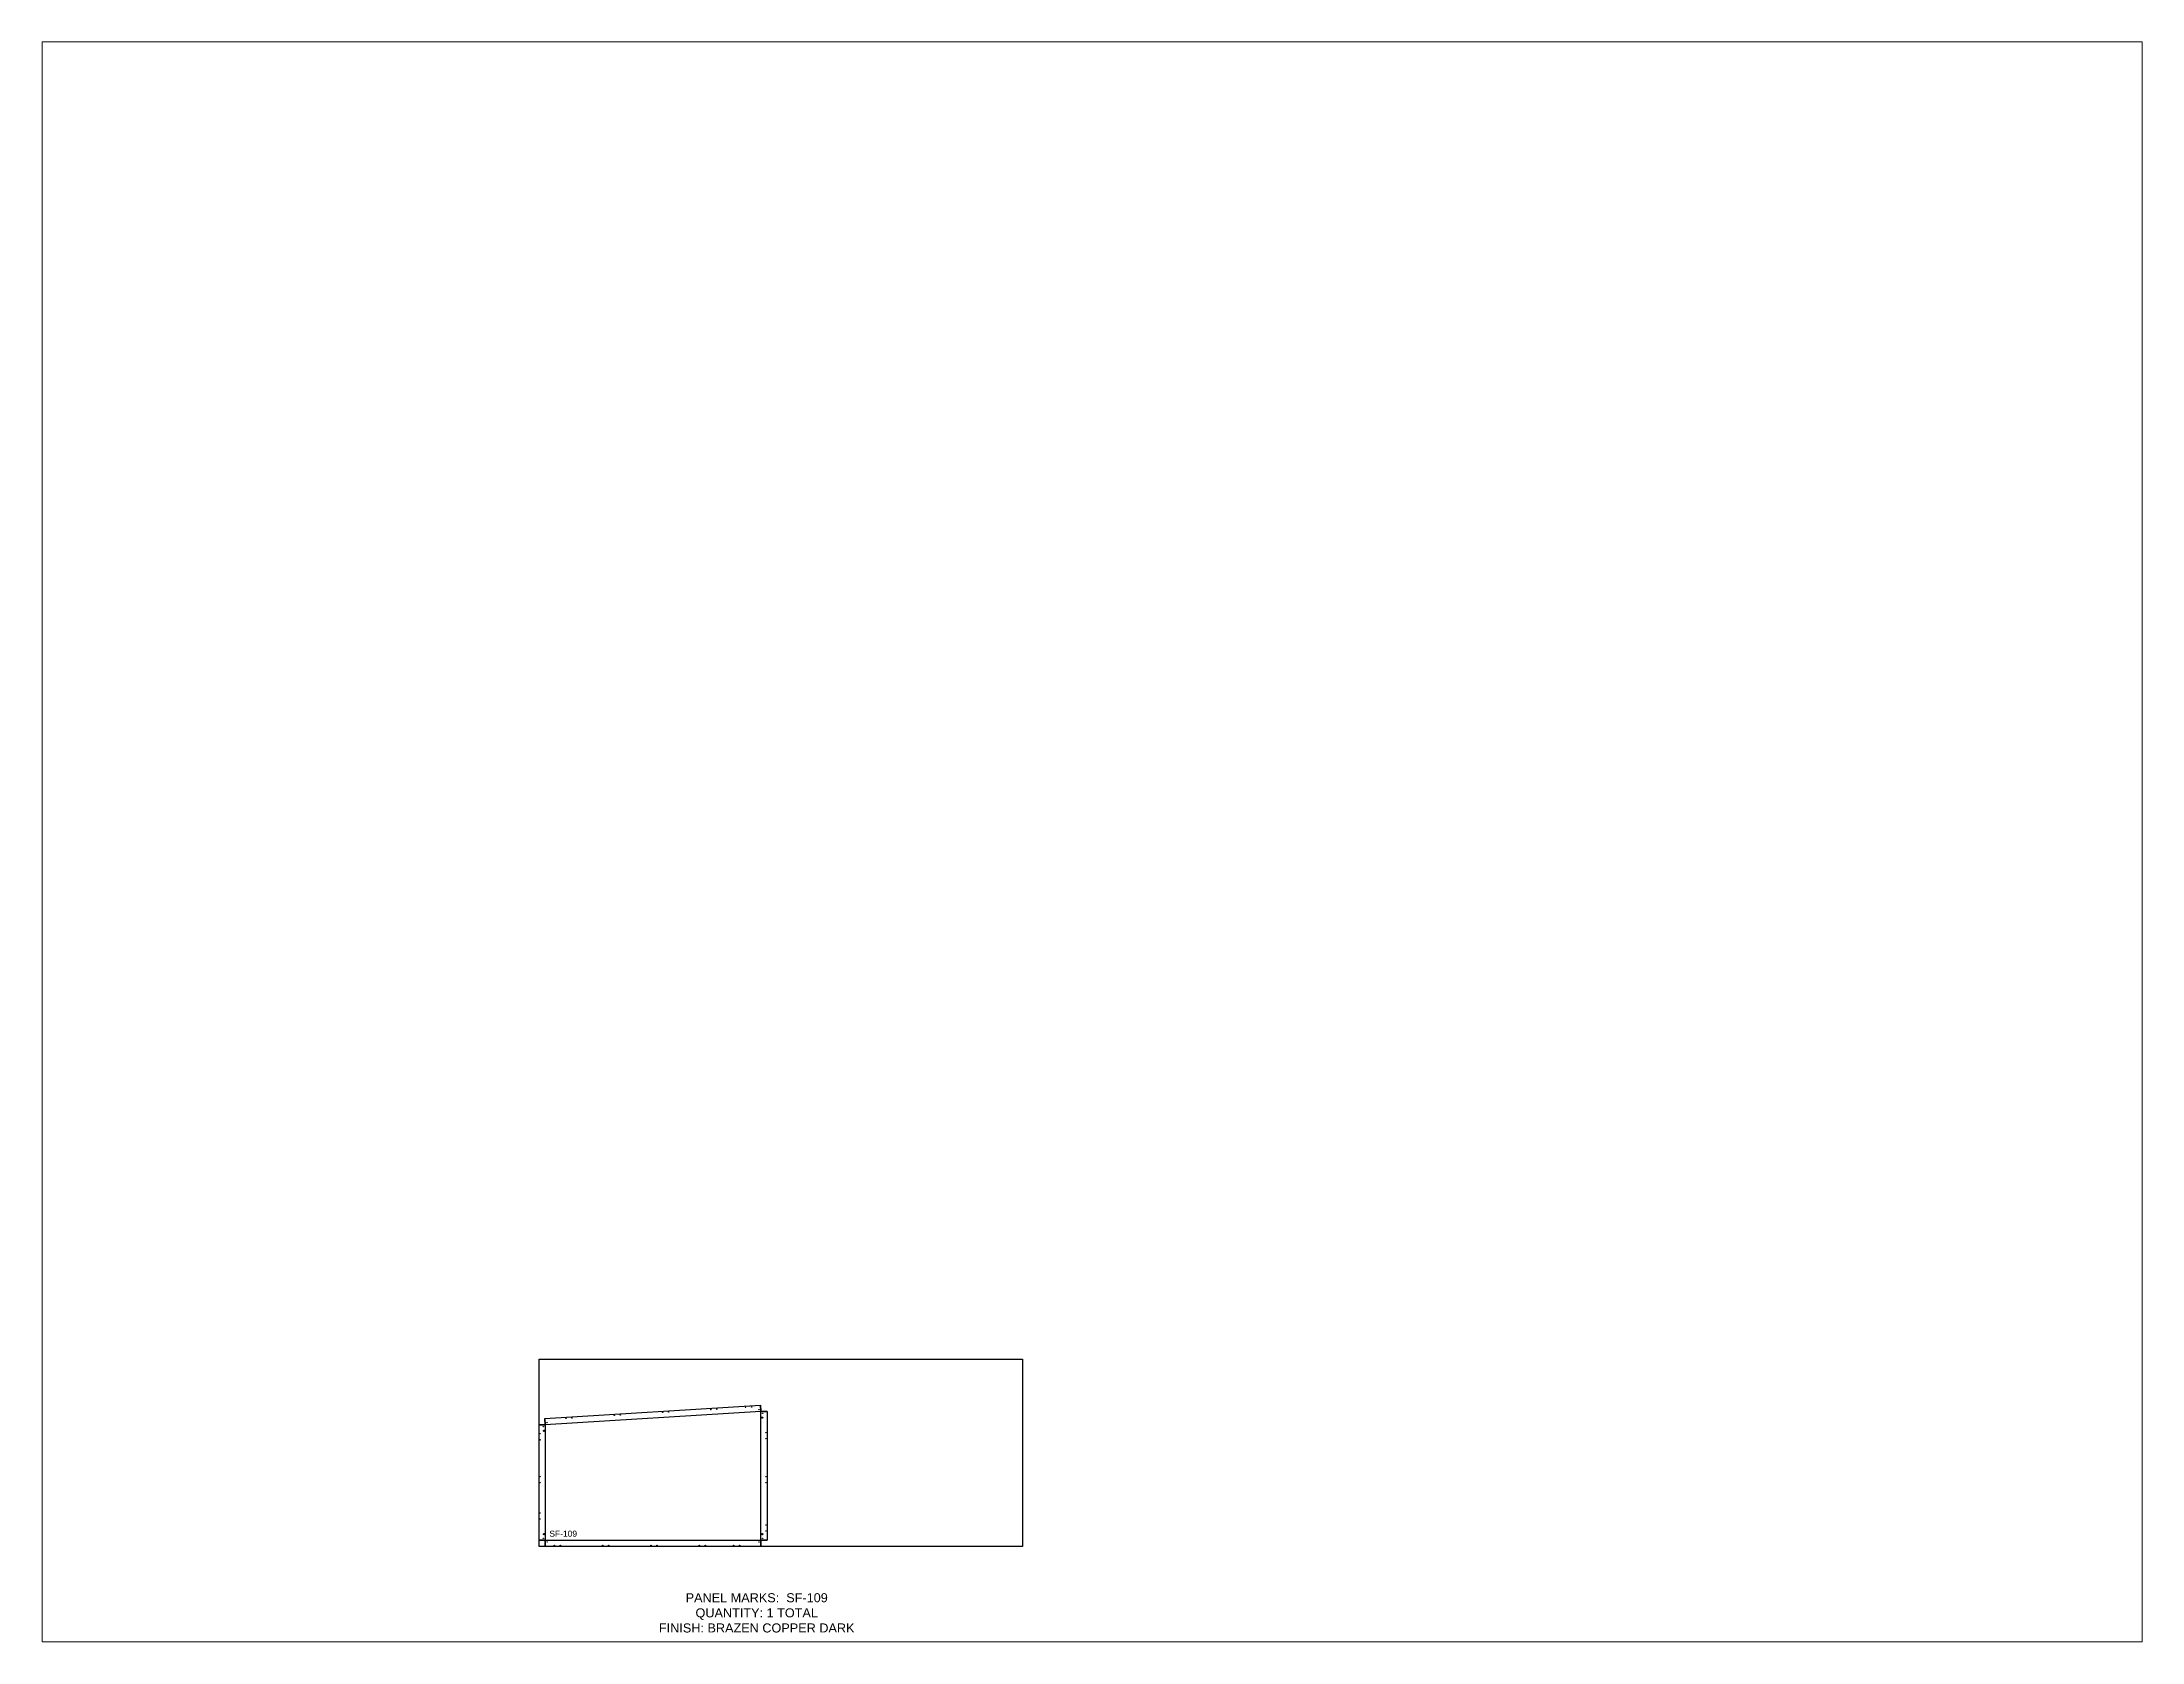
# Paper-space layout 'Layout1' of a CAD drawing. Header units: inches. Extents: x 1.05 to 9.45, y 0.8 to 7.2.
# The model-space entities are those that its viewports show. They can reach past a viewport. Long polylines and large blocks are cut down to what shows.
import ezdxf

# ---------------------------------------------------------------- set-up
doc = ezdxf.new("R2010")
doc.units = ezdxf.units.IN
doc.header["$MEASUREMENT"] = 0
doc.linetypes.add('HIDDEN', pattern=[0.375, 0.25, -0.125])
doc.linetypes.add('PHANTOM', pattern=[2.5, 1.25, -0.25, 0.25, -0.25, 0.25, -0.25])
for name, color, linetype in [('CUT', 7, 'Continuous'), ('DIMS', 1, 'Continuous'), ('HOLES', 6, 'Continuous'), ('ROUT', 1, 'HIDDEN'), ('SHEET', 5, 'PHANTOM'), ('TEXT', 2, 'PHANTOM'), ('WEEPS', 3, 'HIDDEN')]:
    doc.layers.add(name, color=color, linetype=linetype)
doc.styles.get("Standard").update_dxf_attribs({"font": 'arial.ttf'})

msp = doc.modelspace()

# ---------------------------------------------------------------- linework, layer by layer
at = {"layer": 'CUT', "ltscale": 0.25}
msp.add_lwpolyline([(2.06, 0), (2.06, 2.06), (0, 2.06), (0, 40.27), (2.06, 40.27), (1.94, 42.33), (73.31, 46.69), (73.44, 44.63), (75.5, 44.63), (75.5, 2.06), (73.44, 2.06), (73.44, 0)], close=True, dxfattribs=at)
at = {"layer": 'HOLES', "ltscale": 0.25}
for centre in [(8.95, 42.38), (10.95, 42.5), (24.92, 43.36), (26.91, 43.48), (40.89, 44.33), (42.88, 44.45), (56.86, 45.31), (58.85, 45.43), (68.34, 46.01), (70.34, 46.13), (72.78, 45.22), (74.06, 44.01), (0.37, 37.27), (0.37, 35.27), (1.44, 39.64), (2.65, 40.93), (75.13, 37.63), (75.13, 35.63), (0.37, 23.06), (0.37, 21.06), (75.13, 23.06), (75.13, 21.06), (0.37, 11.07), (0.37, 9.07), (75.13, 7.06), (1.44, 2.69), (2.69, 1.44), (5.07, 0.37), (7.07, 0.37), (21.07, 0.37), (23.07, 0.37), (37.07, 0.37), (39.07, 0.37), (53.06, 0.37), (55.06, 0.37), (64.44, 0.37), (66.44, 0.37), (72.81, 1.44), (74.06, 2.69), (75.13, 5.06)]:
    msp.add_circle(centre, 0.0625, dxfattribs=at)
at = {"layer": 'ROUT', "ltscale": 0.25}
msp.add_line((0, 2.06), (75.5, 2.06), dxfattribs=at)
for points in [[(75.5, 44.63), (73.44, 44.63), (2.06, 40.27), (0, 40.27)], [(1.94, 42.33), (2.06, 40.27), (2.06, 0)], [(73.44, 0), (73.44, 44.63), (73.31, 46.69)]]:
    msp.add_lwpolyline(points, dxfattribs=at)
at = {"layer": 'SHEET'}
msp.add_lwpolyline([(0, 62), (160, 62), (160, 0), (0, 0)], close=True, dxfattribs=at)
at = {"layer": 'WEEPS', "ltscale": 0.25}
for centre in [(73.85, 42.63), (1.66, 38.27), (1.66, 4.06), (73.85, 4.06)]:
    msp.add_circle(centre, 0.188, dxfattribs=at)

# ---------------------------------------------------------------- texts
at = {"layer": 'DIMS', "ltscale": 0.25, "insert": (8.01, 3.18), "char_height": 2, "attachment_point": 8}
msp.add_mtext_dynamic_manual_height_columns('SF-109', width=3.0859, gutter_width=10, heights=[2.07], dxfattribs=at)
at = {"layer": 'TEXT', "insert": (72.05, -22.01), "char_height": 3, "attachment_point": 5}
msp.add_mtext_dynamic_manual_height_columns('PANEL MARKS:  SF-109\\PQUANTITY: 1 TOTAL\\PFINISH: BRAZEN COPPER DARK', width=199.7409, gutter_width=1, heights=[0], dxfattribs=at)

psp = doc.layouts.get("Layout1")

# ---------------------------------------------------------------- viewports
at = {"layer": 'CUT'}
psp.add_viewport(center=(5.25, 4), size=(8.4, 6.4), view_center_point=(183.0157, 233.1318), view_height=529.538938, dxfattribs=at)

doc.saveas('drawing.dxf')
